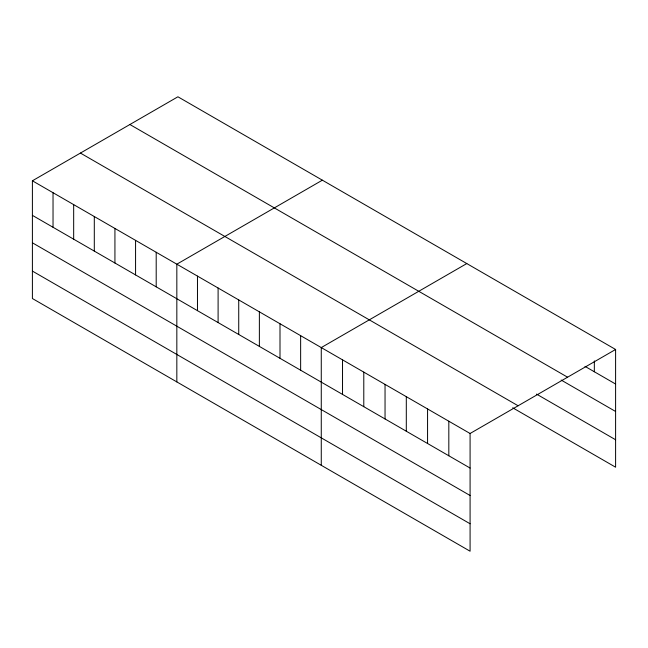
<?xml version="1.0" encoding="UTF-8"?>
<svg xmlns="http://www.w3.org/2000/svg" width="648" height="648" viewBox="0 0 648 648"><rect width="100%" height="100%" fill="white"/><g stroke="black" fill="none" stroke-linecap="round" stroke-linejoin="round"><path stroke-width="0.97" d="M32.4 180.8L470.084 433.496L470.084 551.213L32.4 298.526L32.4 180.8L177.917 96.787L615.6 349.475L615.6 467.2L512.706 407.795M322.356 180.176L176.831 264.19L176.831 381.907M466.787 263.566L321.27 347.579L321.27 465.296M470.084 433.496L615.6 349.475M584.99 366.363L615.6 384.037M129.9 124.513L567.575 377.201M561.176 380.06L615.6 411.48M536.52 394.097L615.6 439.757M80.425 153.074L518.1 405.769M32.4 215.363L470.084 468.05M32.4 242.806L470.084 495.493M32.4 271.075L470.084 523.77M594.338 360.904L594.338 371.766M448.821 421.216L448.821 455.779M427.567 408.945L427.567 443.507M406.304 396.673L406.304 431.236M385.042 384.402L385.042 418.956M363.787 372.122L363.787 406.685M342.525 359.851L342.525 394.413M300.64 335.664L300.64 370.227M280.001 323.749L280.001 358.312M259.37 311.842L259.37 346.397M238.731 299.927L238.731 334.49M218.101 288.012L218.101 322.574M197.47 276.105L197.47 310.659M156.2 252.275L156.2 286.837M135.57 240.368L135.57 274.922M114.931 228.452L114.931 263.015M94.3 216.537L94.3 251.1M73.67 204.622L73.67 239.185M53.031 192.715L53.031 227.27"/></g></svg>
